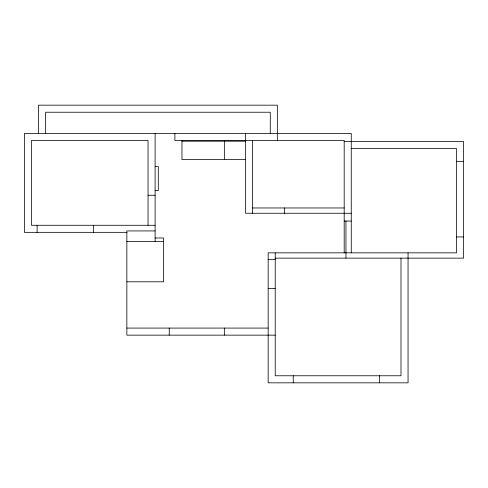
<?xml version="1.0" encoding="UTF-8"?>
<svg xmlns="http://www.w3.org/2000/svg" width="488" height="488" viewBox="0 0 488 488"><rect width="100%" height="100%" fill="white"/><g stroke="black" fill="none" stroke-linecap="round" stroke-linejoin="round"><path stroke-width="0.73" d="M181.963 141.197L245.549 141.197M344.192 141.55L463.6 141.55L463.6 258.134L275.226 258.134M351.256 148.614L456.536 148.614L456.536 252.833L268.162 252.833L268.162 382.836L408.053 382.836L408.053 252.833M245.549 159.57L181.963 159.57L181.963 140.489M456.536 161.333L463.6 161.333M155.111 166.634L158.289 166.634L158.289 190.655L155.111 190.655M148.047 195.249L155.111 195.249M252.613 207.967L344.192 207.967M351.256 213.262L245.549 213.262L245.549 133.425M344.192 221.04L351.256 221.04M155.111 225.279L31.464 225.279L31.464 140.489L148.047 140.489L148.047 225.279M155.111 230.928L126.849 230.928L126.849 335.146L275.226 335.146M127.032 232.343L24.4 232.343L24.4 133.425L351.256 133.425L351.256 252.833M456.536 236.936L463.6 236.936M155.111 237.991L163.59 237.991L163.59 281.802L126.849 281.802M126.849 241.529L163.59 241.529M268.162 259.543L275.226 259.543M268.162 288.512L275.226 288.512M126.849 328.082L268.162 328.082M400.99 258.134L400.99 375.772L275.226 375.772L275.226 252.833M379.64 375.772L379.64 382.836M345.962 221.04L345.962 258.134M344.192 252.808L344.192 140.489L174.893 140.489L174.893 133.425M293.239 375.772L293.239 382.836M284.412 207.967L284.412 213.262M277.343 140.489L277.343 105.164L38.534 105.164L38.534 133.425M270.279 133.425L270.279 112.228L45.597 112.228L45.597 133.425M252.613 140.489L252.613 213.262M224.352 141.197L224.352 159.57M224.352 328.082L224.352 335.146M169.244 328.082L169.244 335.146M155.111 133.425L155.111 241.529M93.641 225.279L93.641 232.343M37.118 225.279L37.118 232.343"/></g></svg>
